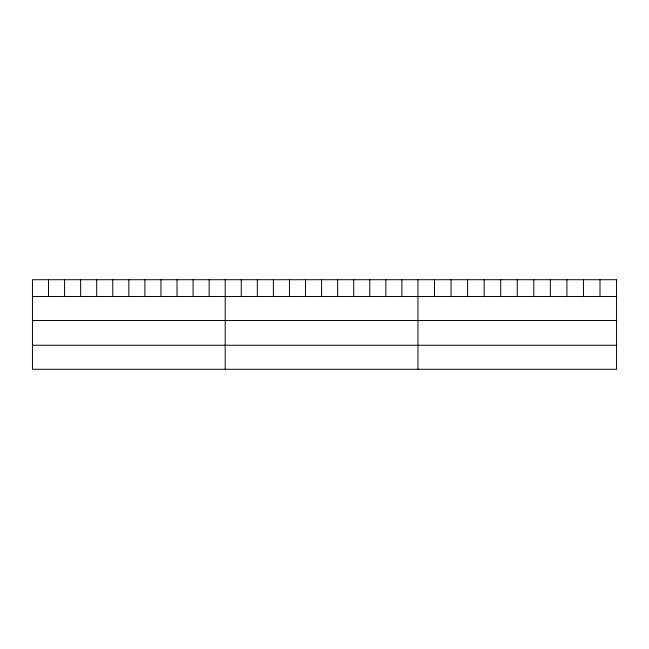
<?xml version="1.0" encoding="UTF-8"?>
<svg xmlns="http://www.w3.org/2000/svg" width="649" height="649" viewBox="0 0 649 649"><rect width="100%" height="100%" fill="white"/><g stroke="black" fill="none" stroke-linecap="round" stroke-linejoin="round"><path stroke-width="0.97" d="M32.45 296.479L616.55 296.479M32.45 320.501L616.55 320.501M32.45 345.252L616.55 345.252M600 279.719L600 296.479M583.451 279.719L583.451 296.479M566.901 279.719L566.901 296.479M550.352 279.719L550.352 296.479M533.803 279.719L533.803 296.479M517.253 279.719L517.253 296.479M500.704 279.719L500.704 296.479M484.154 279.719L484.154 296.479M467.604 279.719L467.604 296.479M451.055 279.719L451.055 296.479M434.506 279.719L434.506 296.479M417.956 279.719L417.956 369.281M401.893 279.719L401.893 296.479M385.831 279.719L385.831 296.479M369.768 279.719L369.768 296.479M353.705 279.719L353.705 296.479M337.642 279.719L337.642 296.479M321.579 279.719L321.579 296.479M305.517 279.719L305.517 296.479M289.454 279.719L289.454 296.479M273.391 279.719L273.391 296.479M257.329 279.719L257.329 296.479M241.266 279.719L241.266 296.479M225.203 279.719L225.203 369.281M209.14 279.719L209.14 296.479M193.078 279.719L193.078 296.479M177.015 279.719L177.015 296.479M160.952 279.719L160.952 296.479M144.889 279.719L144.889 296.479M128.827 279.719L128.827 296.479M112.764 279.719L112.764 296.479M96.701 279.719L96.701 296.479M80.638 279.719L80.638 296.479M64.575 279.719L64.575 296.479M48.513 279.719L48.513 296.479M616.55 279.719L32.45 279.719L32.45 369.281L616.55 369.281L616.55 279.719"/></g></svg>
